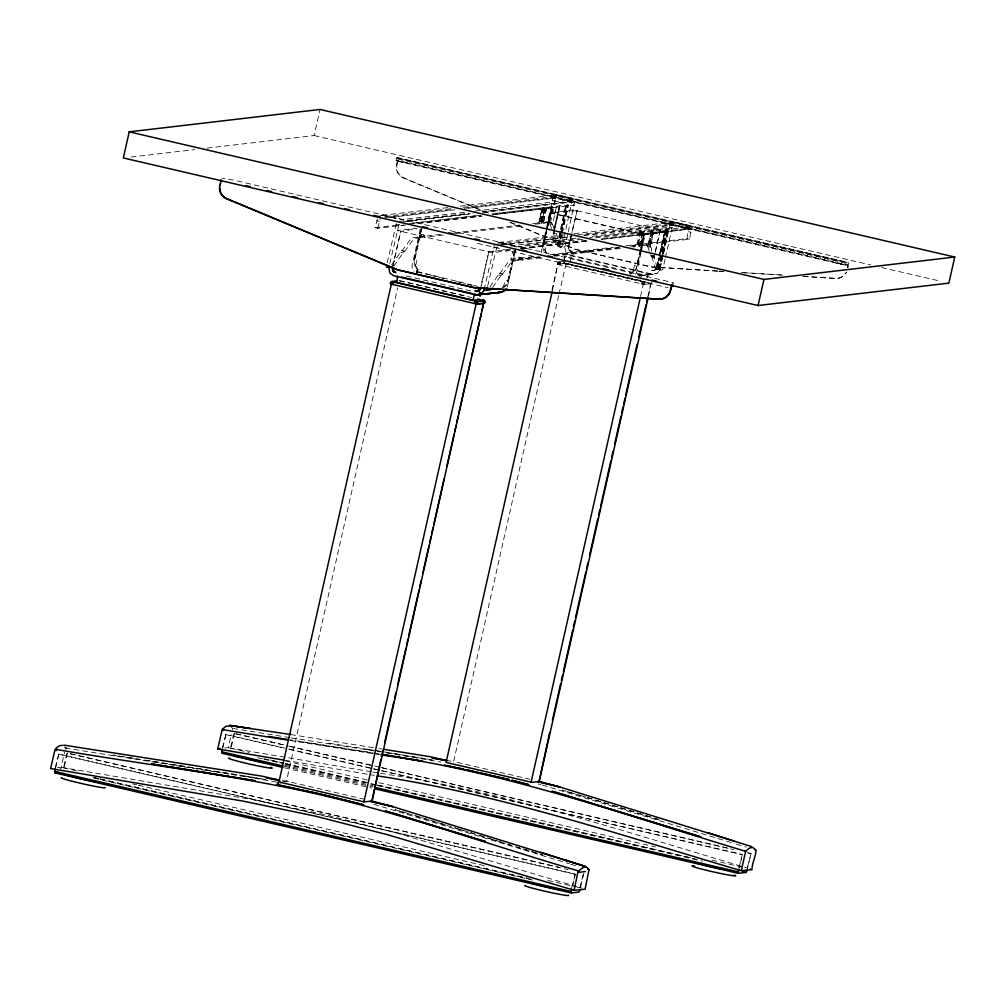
<?xml version="1.0" encoding="UTF-8"?>
<svg xmlns="http://www.w3.org/2000/svg" width="1005" height="1005" viewBox="0 0 1005 1005"><rect width="100%" height="100%" fill="white"/><g stroke="black" fill="none" stroke-linecap="round" stroke-linejoin="round"><path stroke-width="0.75" stroke-dasharray="5 3.75" d="M651.742 251.187C651.843 242.18 643.816 246.388 638.439 245.421L638.087 243.223L640.926 230.585M641.077 246.037C642.245 242.808 636.542 242.192 636.693 245.622L632.07 246.175M568.265 231.904L574.508 202.558L574.521 201.716L570.714 201.867L570.011 200.987L570.614 198.324L573.403 199.505L574.194 201.754M663.262 254.855L659.695 270.232L657.031 273.398L652.32 274.164L569.144 254.755L565.84 252.205L564.86 247.016L557.8 245.936L553.629 232.544L553.177 233.198L555.815 233.813M665.034 259.277L662.672 269.755C655.436 272.619 656.705 261.074 654.041 257.732L654.18 256.162M556.368 233.424L559.886 245.383A68.34 9.384 -76.9 0 0 561.129 247.205L564.86 247.016L567.938 233.374M656.315 269.327A68.34 9.384 -76.9 0 1 655.072 267.518L651.454 255.283L650.989 255.948L653.903 256.024L651.265 255.408M644.532 282.606L644.268 284.39L644.243 282.568M552.461 290.42L558.089 262.493M543.441 207.809L540.627 222.683L547.826 221.829L553.064 196.779L555.501 197.96L553.742 207.633L493.003 214.769M562.222 246.401L571.82 201.741L482.727 212.193M665.373 257.783L672.119 227.846L672.32 225.296L669.895 223.889L663.602 253.335M626.165 245.722L686.905 238.6L688.651 229.002L601.091 239.177M630.361 246.162L689.543 239.215L691.327 228.914L688.626 228.901L691.302 229.705L688.651 229.002L691.327 228.914L601.467 239.466M574.508 202.558L574.521 201.716L571.845 201.842L574.508 202.558L571.82 201.741M570.966 250.886L570.425 251.413L569.571 249.893L569.433 250.886L568.315 247.82L577.084 210.673L568.252 248.348L569.433 250.886L572.348 251.878L569.571 249.893L569.006 246.501M560.024 264.893L558.303 264.453L558.918 262.091L642.12 281.488L647.647 281.651M403.47 162.622L396.108 160.461L397.377 161.076L396.636 164.858A11.394 11.269 83.3 0 0 403.344 177.948L488.342 213.336M396.045 160.549L396.648 157.886L397.867 157.659L397.025 164.82A11.394 11.269 83.3 0 0 403.746 177.898L488.744 213.299M847.617 267.694L847.818 265.081L397.264 160.323M848.006 267.644L848.421 262.418L397.867 157.659M558.303 264.453L557.612 264.189L558.365 261.89L560.501 262.204M560.35 262.468L559.798 264.843L641.366 283.799L644.569 284.402L644.808 281.99M557.247 244.768L560.162 231.075M560.489 229.555L565.664 205.196M657.71 268.134L666.114 228.55M557.511 245.421L566.129 205.146M657.961 268.775L666.591 228.499M640.813 249.504L636.077 269.742L629.519 273.285L632.861 272.255L634.582 265.169L637.446 265.835L644.218 234.542L637.107 265.961M502.098 287.505L507.136 284.227L514.56 251.212M557.8 245.936L561.104 230.798M561.431 229.291L566.707 205.07M658.262 269.29L667.169 228.424M558.88 246.728L561.506 234.781M561.833 233.286L568.064 204.92M662.609 255.157L659.33 270.081L656.315 269.34L662.672 269.755M662.948 253.662L668.513 228.273L672.119 227.846L669.481 227.231L589.181 236.665M57.549 767.581L61.23 767.305L64.546 752.23M224.655 747.971L228.323 747.695L231.313 734.127M481.219 286.161L488.832 251.828L480.83 286.186M558.139 246.326L560.828 234.09M561.167 232.557L567.222 205.007M561.519 247.343L558.491 246.589L567.662 204.957L492.362 213.801M559.295 246.74L561.933 234.781M562.26 233.286L568.516 204.857M655.134 270.37L651.692 270.332L655.134 270.37L656.416 268.85L658.878 258.034M664.82 231.163L659.205 256.539L665.084 231.137L641.617 233.939M658.589 269.679L667.684 228.374M658.953 269.943L661.566 258.059M661.893 256.564L668.111 228.323L589.948 237.494M659.757 270.094L663.049 255.144M663.375 253.649L668.966 228.223M507.839 281.136L514.887 249.717M532.7 223.613L538.868 222.884L542.788 207.884M535.338 224.215L541.507 223.499L545.426 208.5M556.368 207.206L552.511 224.416L553.918 228.449M553.177 233.198L559.295 205.937M554.597 229.869L553.592 234.379L556.23 234.994M554.936 228.374L559.999 205.862M651.554 229.341L647.685 246.539L650.989 255.948M654.192 229.957L650.323 247.155L647.685 246.539L646.052 244.592L638.439 245.421M660.448 229.215L654.041 257.732L651.403 257.117M55.225 767.594L58.805 754.026L575.287 874.111L572.247 887.603M55.765 767.531L58.805 754.026M66.92 753.084L63.529 767.807L60.187 768.699M67.461 753.021L63.328 770.333M207.093 148.124L314.138 135.562L320.017 109.457M222.319 747.984L225.899 734.416L287.028 748.625M222.859 747.921L225.899 734.416M234.014 733.462L230.321 748.725M234.554 733.399L230.421 750.722M405.794 225.007L377.754 228.298L375.116 227.683L377.654 218.085M377.754 228.298L380.292 218.701M387.239 262.569L396.648 222.507M389.789 263.599L399.286 223.123M392.49 267.217L400.568 231.389L417.012 228.713M393.093 265.697L400.832 231.364M282.48 780.571L286.475 781.174L397.666 287.769M420.228 229.278L413.532 259.026A28.705 3.945 -76.9 0 1 412.1 264.943L412.1 268.297L414.073 271.614M421.987 227.921L414.211 262.431L417.188 272.619M416.723 273.046L418.005 269.642A3.568 0.704 82.9 0 1 417.779 269.579M417.05 273.121L417.841 269.629M484.046 289.792L494.46 245.245M487.701 285.923L497.098 245.861M540.024 256.765L513.555 259.868L510.917 259.252L512.475 252.33L515.113 252.946M515.1 251.149L507.663 284.164L504.02 287.304M538.868 222.884L542.235 207.947L538.868 222.884L541.507 223.499L544.911 208.55L541.507 223.499M545.15 208.525L542.072 222.18L539.409 221.603L542.512 207.909M544.007 207.734L540.627 222.683C544.145 225.158 550.778 219.404 552.511 224.416L549.873 223.801L547.826 221.829M546.645 208.349L543.265 223.286L546.079 208.412M549.898 212.608L645.084 234.743L668.413 232.004L573.227 209.869L549.898 212.608L542.863 243.851A28.705 3.945 -76.9 0 0 541.62 249.743L541.808 253.072M576.82 210.711L550.212 212.872L542.436 247.381L545.087 253.888M548.63 221.992L552.059 206.791M552.486 206.741L542.951 247.318L547.223 253.75M464.335 208.286L554.107 197.746L554.697 195.083L569.295 198.475L571.305 199.756L572.096 202.005L569.395 202.018L568.692 201.138L552.876 197.52L555.514 198.048L464.875 208.6M549.308 222.645L553.34 206.641M555.426 197.596L556.029 194.932L556.795 194.844L571.393 198.236L570.79 200.899L571.493 201.779M550.464 222.444L553.843 207.507M554.446 228.21L559.471 205.924M554.634 228.097L559.634 205.899M553.705 233.449L559.798 205.887M568.692 201.138L569.295 198.475M551.984 290.206L557.838 264.24M564.081 259.491L564.772 256.426L571.518 255.911L646.152 273.222L648.351 273.863L646.981 279.968M564.22 261.237L564.772 256.426M558.642 295.646L453.632 761.564L529.698 779.202M558.981 294.113L566.581 261.865M565.225 261.639C563.026 264.039 569.257 265.27 568.026 262.179M570.136 262.029L571.518 255.911M641.554 230.509L638.464 244.215L641.102 244.818L644.192 231.125M640.085 230.685L636.693 245.622L639.331 246.238L642.698 231.301L639.331 246.238L633.163 246.966M639.331 246.238L642.961 231.276M643.564 231.2L640.725 243.838L639.884 244.919L637.245 244.316M640.286 249.604L635.889 269.114L630.474 274.403M640.625 248.109L643.665 234.605L550.212 212.872M641.152 248.009L644.18 234.542M641.052 252.594L636.806 271.865L634.909 275.32L657.031 273.398M641.391 251.099L645.084 234.743M648.275 245.195L651.667 230.246M640.574 278.963L641.605 274.39L648.351 273.863M652.509 230.145L649.079 245.346L645.637 244.579M652.949 230.095L649.444 245.609L646.805 244.994M649.77 245.999L653.363 230.045M650.059 246.514L653.79 229.994M640.562 296.437L643.313 284.214M646.843 278.234L647.873 273.662M655.147 252.443L660.373 229.228M647.773 297.078L650.876 283.322L649.18 282.882M648.602 295.759L650.876 283.322M652.006 281.827L651.604 283.586L644.569 284.402M657.006 266.966L655.046 269.755L656.416 268.85L653.099 270.659L655.046 269.755L656.881 266.991L659.569 255.056M659.908 253.574L664.946 231.2M656.893 266.991L659.029 258.009M583.654 235.145L670.913 224.906L671.503 222.243L686.101 225.635L688.124 226.929L688.902 229.203L669.682 224.68L669.895 223.889L577.712 234.718M685.498 228.298L686.101 225.635M686.83 228.148L687.42 225.484L688.199 225.384L690.221 226.678L691.013 228.952L687.52 229.04L686.83 228.148L688.299 228.939M571.707 887.666L575.287 874.111M583.063 874.664L579.722 888.42M583.943 873.094L579.81 890.417M738.813 868.056L742.394 854.501L739.353 867.993M746.916 870.807L751.049 853.484L747.117 868.27M416.447 272.983L417.389 269.516L415.731 267.983L415.568 265.747A28.705 3.945 -76.9 0 0 416.987 259.83L414.223 259.19L421.12 229.479M551.682 206.842L548.24 221.841L550.878 222.457M648.69 245.207L652.132 230.195M414.286 259.177L421.434 227.997L413.683 262.493L416.02 266.614L415.09 265.596M543.554 244.014L550.727 212.821L543.554 244.014L546.318 244.655A28.705 3.945 -76.9 0 0 545.087 250.547L546.506 253.725M507.286 287.066L515.753 249.918L492.412 252.657L397.239 230.534L415.907 228.336M558.918 262.77L558.855 264.616L559.798 262.996M632.384 271.84L633.828 271.224M659.695 270.232L660.411 267.518M568.252 248.348L568.742 246.539M391.649 264.88L401.699 250.371L404.513 251.577L401.699 250.371M393.734 266.111A68.34 9.384 -76.9 0 0 394.865 264.755L404.337 250.986M490.051 286.89L499.523 273.109L502.337 274.315L499.523 273.109M492.689 287.493L502.161 273.724M65.212 749.215L66.669 747.707L65.287 748.009A179.769 24.673 -76.9 0 0 64.132 746.464M539.409 221.603L542.072 222.18M639.871 244.956L640.348 244.14M671.792 284.666L673.903 282.807L233.261 180.008L222.143 178.287M232.318 729.605L233.034 728.462M503.191 287.48L505.251 280.357L508.103 281.011M396.648 157.886L837.303 260.684L848.421 262.418M401.874 250.961L410.844 238.901A68.34 9.384 -76.9 0 1 412.339 237.796L419.99 236.841A8.97 1.231 -76.9 0 1 421.736 236.627L441.773 234.278M404.513 251.577L412.352 240.861A68.34 9.384 -76.9 0 1 415.429 238.298L422.615 237.456A8.97 1.231 -76.9 0 1 424.374 237.243L444.411 234.894M499.699 273.699L507.538 262.996A68.34 9.384 -76.9 0 1 510.603 260.421L517.801 259.579A8.97 1.231 -76.9 0 1 519.56 259.378L539.597 257.029M502.337 274.315L511.294 262.255A68.34 9.384 -76.9 0 1 512.789 261.149L520.439 260.195A8.97 1.231 -76.9 0 1 522.198 259.994L543.768 257.456M570.011 200.987L570.79 200.899L554.835 197.658L553.655 195.196L551.971 196.905L554.408 198.086L556.205 197.508L556.795 194.844L552.335 195.347L550.652 197.055L553.089 198.236L554.107 197.746M671.993 225.145L673.011 224.655L687.596 228.047L688.199 225.384L673.614 221.992L669.154 222.494L667.471 224.178L669.895 225.384L670.913 224.906M542.901 221.1L539.886 220.786L543.165 221.326M641.341 283.799L642.421 284.051M639.13 275.948L652.32 274.164L638.853 275.873M131.077 157.044L194.681 149.582M382.088 215.334L447.916 207.62M460.303 206.163L554.697 195.083M385.053 216.49L452.363 208.588M463.205 207.319L553.064 196.779L555.514 198.136M384.815 217.62L452.916 209.618M389.714 217.419L454.662 209.794M464.524 212.281L401.07 219.731L399.06 218.462M475.352 211.012L571.305 199.756L569.194 201.465L482.526 211.628M398.96 221.439L468.606 213.261M406.899 221.1L470.478 213.638M403.407 221.804L473.054 213.625M483.882 212.357L574.521 201.716M399.525 224.693L395.668 225.145L398.307 225.761M409.399 223.537L480.578 215.183M375.116 227.683L400.04 224.756M412.502 223.298L479.473 215.434M491.922 213.977L551.117 207.03L553.742 207.633M401.259 225.409L403.847 225.107M426.861 222.406L481.269 216.025M492.149 214.743L574.307 205.108L571.669 204.492M418.256 223.537L482.111 216.05M454.097 232.833L521.922 224.869M455.202 233.625L523.015 225.673M498.92 242.481L563.918 234.856M574.006 233.688L671.503 222.243M497.236 244.165L565.325 236.162M500.088 244.956L571.858 236.527M501.206 245.182L571.606 236.929M584.005 235.472L672.32 225.296M498.003 247.356L493.493 247.896L496.131 248.499M510.025 245.949L576.845 238.11M514.912 246.3L516.155 246.15M524.685 245.157L579.483 238.725M582.887 239.278L517.889 246.903L515.866 245.609M595.261 237.821L688.124 226.929L686.013 228.625L600.889 238.612M520.414 248.059L586.958 240.245M488.958 251.853L510.728 249.303M520.615 248.624L587.159 240.811M521.771 248.825L586.769 241.187M510.917 259.252L535.841 256.325M549.848 254.68L613.703 247.192M554.044 255.119L619.457 247.431M553.466 255.396L621.278 247.431M554.559 256.187L620.826 248.411M564.684 261.112L558.918 262.091M557.612 264.189L565.325 263.448M644.356 284.352L651.441 283.473M836.713 263.348L847.818 265.081M282.794 781.35L288.422 781.589L363.609 799.076M640.147 275.81L653.25 274.315M379.991 215.585L384.463 215.07M497.601 242.632L501.269 242.218M65.287 748.009L159.481 763.034M717.821 271.061L651.617 266.915L575.513 249.265L510.352 222.293M719.366 271.149L724.027 271.438M741.125 272.506L783.083 275.106M803.297 276.35L835.934 278.372A11.394 11.269 83.3 0 0 846.7 272.066M717.419 271.099L651.227 266.966L575.111 249.303L509.95 222.344M718.977 271.199L723.638 271.488M743.838 272.744L782.694 275.144M802.895 276.4L835.532 278.423A11.394 11.269 83.3 0 0 846.298 272.116M641.265 280.634L563.39 262.556M643.564 281.488L644.255 281.588M642.748 284.113L643.476 282.43L644.934 282.669M228.323 747.695L371.398 771.777M61.23 767.305L252.845 799.691L325.997 814.879L398.395 833.534L582.071 888.194M328.798 743.172L373.182 750.195M374.702 750.446L380.832 751.413M302.455 741.816L379.802 754.052L290.194 739.843M145.474 760.232L238.198 774.968L113.314 755.107L137.798 759.001M161.014 763.285L167.194 764.252M168.739 764.491L174.908 765.471M176.453 765.71L182.634 766.677M184.179 766.916L214.856 771.79M290.696 734.529L374.3 747.808M378.885 748.549L381.95 749.027M448.18 760.71L451.132 761.174M383.885 751.891L430.856 759.692M289.679 737.582L233.838 728.612M291.211 737.833L375.857 751.2M289.993 740.522L379.224 754.617M366.762 749.152L376.611 750.735M378.018 750.961L432.351 759.943M377.377 751.451L380.43 751.941M386.523 752.908L440.919 762.066M216.377 772.041L222.482 773.021M224.002 773.26L230.107 774.239M231.627 774.478L252.971 777.908M284.679 760.232L374.363 775.37M372.918 772.041L378.986 773.084M380.506 773.335C505.942 791.902 626.567 832.19 747.707 868.144M254.453 778.172L276.802 782.217M669.682 224.68L672.32 225.195L669.569 223.927L671.252 222.256L672.42 224.718M566.003 263.574L567.348 263.85M399.286 280.835L471.546 297.53M641.605 274.39L565.25 256.639M399.626 280.659L467.551 296.425M286.475 781.174L288.422 781.589M651.529 256.2L654.167 256.803M314.138 135.562L870.87 264.993M881.573 267.481L941.22 281.35M401.045 158.803L847.265 262.544M398.081 159.154L848.635 263.913M396.108 160.461L846.662 265.207M397.377 161.076L847.931 265.822M552.675 200.096L555.313 200.711M688.463 231.678L691.101 232.281M686.905 238.6L689.543 239.215M548.981 222.256L551.619 222.871M638.338 243.461L640.976 244.064M539.886 220.786L542.524 221.402M383.144 215.221L397.741 218.613L399.739 219.881M499.95 242.381L514.547 245.773L516.57 247.054L499.171 242.469M382.365 215.309L396.962 218.701L398.972 219.982M567.637 263.926L649.406 282.933M477.589 243.424L668.111 287.719M376.674 220.761L379.312 221.364M421.384 234.441L424.01 235.057M519.196 257.18L521.834 257.795M421.736 236.627L424.374 237.243M519.56 259.378L522.198 259.994M419.99 236.841L422.615 237.456M517.801 259.579L520.439 260.195M400.895 252.293L403.533 252.908M498.719 275.043L501.357 275.659M406.296 275.935L472.928 291.425M236.087 733.763L288.033 745.836M289.566 746.187L379.727 767.154M381.247 767.506L731.175 848.861M747.984 852.768L751.049 853.484M235.547 733.826L287.493 745.898M289.025 746.263L373.069 765.797M382.239 767.933L733.7 849.64M747.444 852.843L750.509 853.547M288.548 748.989L742.394 854.501M225.359 734.479L283.423 747.984M289.541 749.403L372.051 768.586M373.584 768.938L379.702 770.37M381.222 770.722L741.853 854.564M230.622 748.197L248.964 752.456M285.634 760.986L369.677 780.521M378.847 782.656L655.423 846.964M711.967 860.104L742.532 867.215M270.157 759.956L283.913 763.159M285.433 763.511L369.476 783.058M378.646 785.181L693.425 858.37M263.913 758.725L283.787 763.335M285.307 763.7L369.35 783.234M370.883 783.586L375.468 784.654M377.001 785.018L697.885 859.614M257.87 757.783L262.456 758.85M263.988 759.202L283.85 763.825M285.382 764.177L364.84 782.656M370.945 784.076L375.531 785.144M377.063 785.495L702.545 861.172M284.516 765.157L368.559 784.691M370.091 785.043L373.144 785.759M284.352 766.312L368.395 785.86M369.915 786.212L372.981 786.915M284.553 767.82L371.662 788.071M70.513 753.725L559.496 867.416M69.973 753.788L568.127 869.601M58.265 754.089L574.747 874.174M63.529 767.807L78.805 771.363M132.283 783.799L136.868 784.855M138.401 785.219L486.797 866.222M547.926 880.43L575.425 886.825M576.958 887.176L580.011 887.892M93.892 777.443L98.477 778.511M99.998 778.862L527.864 878.332M93.767 777.619L98.352 778.687M99.872 779.051L532.323 879.589M93.829 778.109L532.386 880.066M558.491 246.589L561.129 247.205M417.138 271.978L429.261 274.943M430.768 275.307L445.931 279.013M456.534 281.601L465.629 283.825M467.149 284.201L471.697 285.307M538.002 783.9L540.878 784.603M417.075 271.488L471.961 284.993M473.493 285.357L478.066 286.488M649.946 283.058L650.8 283.284M560.174 263.096L557.963 262.443M574.559 793.649L562.385 790.181L585.789 797.053M542.336 785.018L734.894 843.672M407.465 813.259L394.952 809.691L448.532 825.846M373.785 804.214L569.27 863.747M736.376 844.137L746.351 847.165M570.702 864.174L577.825 866.335M454.511 827.68L457.501 828.597M578.93 794.993L626.09 809.44M414.5 815.419L420.128 817.153M495.754 840.469L501.533 842.253M507.324 844.037L542.612 854.916L518.894 847.604M587.247 797.48L609.482 804.339M612.447 805.256L658.413 819.464M421.61 817.605L445.341 824.929M446.823 825.381L469.059 832.241M470.541 832.693L492.789 839.552M629.03 810.357L661.391 820.381M458.996 829.05L464.988 830.909M470.981 832.768L473.983 833.698M479.975 835.557L490.478 838.811M491.973 839.276L509.962 844.866M570.614 198.324L572.624 199.593L573.428 201.854M687.42 225.484L689.443 226.766L690.234 229.052M231.125 726.866L232.482 728.336M417.753 269.353L415.542 266.086L416.648 268.963M552.335 195.347L553.504 197.809M669.154 222.494L670.322 224.969M549.873 223.801L552.235 230.522M643.79 281.827L643.891 282.518M642.27 282.179L641.981 283.95L642.27 282.179M672.835 222.092L672.232 224.756L671.227 225.233L668.79 224.027L670.473 222.344L671.642 224.819L673.011 224.655L673.614 221.992L672.835 222.092M554.433 195.108L552.75 196.817L555.187 197.998L554.433 195.108M572.624 199.593L570.513 201.302L573.403 199.505L572.624 199.593M689.443 226.766L687.332 228.462L690.221 226.678L689.443 226.766M252.82 777.305L239.743 775.207L265.609 779.616L252.82 777.305M555.501 197.96L552.964 197.156L555.514 198.048M672.32 225.107L669.77 224.278L672.32 225.195"/><path stroke-width="1.5" d="M754.893 849.753C758.411 849.627 751.614 864.451 752.18 867.905M480.428 289.503L480.491 287.681L478.531 290.483L476.621 291.375L479.033 291.035L480.893 287.644M474.197 303.422L477.362 304.038L484.41 303.209L484.649 301.374M484.523 301.312L484.473 303.183L484.837 301.45L483.983 301.148M392.49 267.217L394.023 272.129L393.068 270.609L395.832 272.594L392.905 271.187L392.327 268.473M579.81 890.417L578.893 892.051L571.292 892.942L54.81 772.87L55.011 768.85M283.033 767.468L221.904 753.26L222.118 749.24M479.699 299.49L483.292 300.972M571.292 892.942L571.506 888.923M746.916 870.807L745.999 872.441L738.399 873.332L738.6 869.312M56.029 750.735L56.519 748.901L55.262 749.14L57.222 747.28L59.697 745.66L62.373 745.396M129.205 131.843L123.326 157.948L758.059 305.52L948.871 283.121L954.75 257.029L320.017 109.457L129.205 131.843L763.938 279.415L954.75 257.029M220.12 185.573L220.547 183.664M483.707 302.945L371.963 801.148L363.923 801.827L278.423 781.852L277.192 784.717L326.261 795.407L363.697 804.829L314.942 792.782L277.192 784.717L278.913 782.066L391.749 282.392M392.729 282.644C392.792 287.468 386.548 280.583 393.458 283.536M475.252 303.673L475.428 301.864L474.385 303.472L392.616 284.465L393.005 282.719L391.209 282.229L390.656 283.862M477.601 298.937L479.812 299.591L473.066 300.118L396.711 282.38L397.603 276.048M473.066 300.118L474.435 294.013L475.478 294.151M363.923 801.827L476.144 303.837M477.362 304.038L477.651 301.613L391.196 281.513L396.849 280.847M480.013 296.324L480.704 293.272M483.707 290.897L484.41 288.171L483.707 290.897L480.93 294.076L475.842 294.867L393.633 275.759L389.752 272.87L388.872 267.669L386.234 267.054M380.769 759.705L371.963 801.148M381.46 756.639L382.842 750.534M384.563 742.896L393.86 701.653M394.55 698.601L395.92 692.483M397.641 684.845L405.907 648.187M406.598 645.122L407.967 639.017M408.658 635.964L418.985 590.136M419.675 587.083L421.057 580.965M422.778 573.327L428.972 545.828M429.663 542.775L431.032 536.67M431.723 533.617L433.105 527.499M433.796 524.447L444.122 478.619M446.873 466.395L454.097 434.323M454.788 431.258L456.17 425.153M456.86 422.1L458.23 415.982M458.921 412.929L470.277 362.516M471.998 354.878L479.234 322.806M479.925 319.753L481.295 313.635M481.985 310.583L483.367 304.477M484.046 289.792L486.684 290.407L487.362 287.417M648.263 297.279L539.132 781.538L532.122 782.355L446.082 762.443L552.109 291.94M531.092 782.217L640.223 297.957M549.66 732.444L539.132 781.538M552.411 720.221L560.677 683.551M561.368 680.498L562.75 674.393M563.428 671.34L572.724 630.085M573.415 627.032L574.797 620.927M575.476 617.874L585.815 572.046M586.493 568.981L587.875 562.875M589.596 555.237L597.862 518.58M598.553 515.515L599.922 509.409M600.613 506.357L610.94 460.529M611.63 457.476L613 451.358M614.733 443.72L620.927 416.221M621.618 413.168L622.987 407.063M623.678 404.01L625.06 397.892M625.738 394.839L637.107 344.426M638.828 336.788L646.052 304.716M646.743 301.651L647.434 298.598M758.059 305.52L763.938 279.415M475.604 303.736L476.383 302.065L477.3 302.216L477.237 304.025L477.501 302.241M587.799 869.363L588.716 869.576L588.742 870.933L585.098 889.211L574.131 890.267L387.729 834.778L315.344 816.135L242.18 800.947L50.602 768.549L54.785 750.434L56.293 749.441C144.268 764.755 233.248 774.667 320.319 794.792C407.364 815.156 491.633 845.519 577.36 870.594L578.729 870.833L583.315 867.39L585.99 867.139A179.769 24.673 -76.9 0 1 588.905 869.74L587.812 868.873L588.905 869.74M283.159 759.981L217.708 748.939L221.879 730.823L223.625 729.291L222.268 729.58A179.769 24.673 -76.9 0 1 226.54 726.125L230.183 726.125M574.131 890.267L578.151 870.77M377.403 775.885C501.206 794.641 620.148 834.992 739.843 870.28L741.225 870.657L745.409 852.542L744.768 850.444L745.886 851.323A179.769 24.673 -76.9 0 1 750.157 847.868L752.871 847.491L755.936 850.042M221.238 179.908L219.718 185.624A11.394 11.269 83.3 0 0 226.439 198.701L397.314 269.817L473.405 287.556L659.016 299.138A11.394 11.269 83.3 0 0 670.674 290.332L671.642 286.513L673.3 285.458L672.709 285.206M671.792 284.666L670.272 290.37A11.394 11.269 83.3 0 1 658.627 299.189L474.31 287.719M477.061 302.191L476.533 303.925L476.621 301.45M221.087 181.767L221.552 180.95M577.36 870.594L578.729 870.833L579.043 872.302L585.5 871.549M506.784 288.448L505.163 290.558L501.759 292.204L476.847 295.018M492.111 288.234L491.558 288.85A68.34 9.384 -76.9 0 1 490.063 289.955L486.684 290.407M478.531 290.483L475.177 291.048L478.531 290.483L480.93 294.076M498.97 291.978L501.759 292.204L475.842 294.867L500.503 292.329M476.621 291.375L479.033 291.035M477.651 301.613L484.724 300.771L482.727 300.194M477.187 303.975L484.41 303.209M220.271 748.486L217.708 748.939M54.81 772.87L57.85 772.506M392.616 284.465L391.146 284.063M222.268 729.58L288.46 740.27M477.099 301.211L475.101 300.834M63.755 745.094L262.255 776.187L279.453 780.244M230.597 725.459L250.082 728.499L229.492 725.409L290.696 734.529M383.483 749.278L429.411 756.564L446.999 760.571M436.371 758.838L446.697 760.484M268.762 736.439L288.674 739.617M382.98 754.592L422.628 761.187L382.88 754.554M380.744 754.868C505.565 771.815 624.381 814.867 744.466 850.971L745.886 851.323M266.262 777.983L279.541 780.094M431.949 758.134L437.941 759.19M440.944 759.705L446.949 760.76M270.634 778.825L279.403 780.433M741.225 870.657L752.192 869.601L750.635 869.011M444.285 765.106L509.309 779.629L466.044 769.579M446.22 765.483L463.531 769.039M578.302 872.152L579.043 872.302M245.672 185.598L250.258 186.654M267.054 190.561L271.639 191.628M293.02 196.603L297.606 197.671M318.987 202.633L323.56 203.701M344.954 208.676L349.526 209.744M373.973 215.422L380.078 216.841M422.841 226.778L427.427 227.846M448.808 232.821L453.381 233.889M474.775 238.863L479.347 239.919M522.11 249.868L526.695 250.936M548.077 255.898L552.662 256.966M603.063 268.687L609.168 270.106M651.931 280.043L656.516 281.111M672.044 285.282L673.25 285.571M473.795 287.505L397.704 269.78L226.841 198.663A11.394 11.269 83.3 0 1 219.844 188.211M401.322 277.053L424.035 282.33M427.062 283.033L454.323 289.377M457.35 290.081L472.488 293.598M742.934 871.737L745.999 872.441M221.703 751.753L282.82 765.961M374.501 787.279L738.185 871.825M374.714 788.787L738.399 873.332M54.597 771.363L571.091 891.448M278.913 782.066L281.312 782.669M482.702 299.942L484.171 300.382M540.225 781.714L559.898 787.041L537.914 781.676L558.579 786.601L751.74 846.625M373.119 801.362L392.767 806.676L370.405 801.337L391.435 806.211L585.777 866.637L540.602 852.215M567.059 860.682L565.715 860.293L584.91 866.26M733.6 840.921L734.215 841.11L707.696 832.605M484.171 300.57L484.347 301.249M392.679 268.348L393.231 271.564M734.24 875.053A22.512 1.106 12.7 0 1 712.57 871.724A22.512 1.106 12.7 0 1 694.568 866.021M723.613 869.526A22.512 1.106 12.7 0 1 715.786 867.855M714.643 867.604A22.512 1.106 12.7 0 1 702.759 864.74M698.274 863.534A22.512 1.106 12.7 0 1 696.339 862.968M694.606 862.403A22.512 1.106 12.7 0 1 693.249 861.863M270.772 767.305A22.512 1.106 12.7 0 1 250.948 764.39A22.512 1.106 12.7 0 1 229.617 758.109M265.584 762.82A22.512 1.106 12.7 0 1 262.971 762.33M260.144 761.765A22.512 1.106 12.7 0 1 257.531 761.237M254.579 760.597A22.512 1.106 12.7 0 1 241.929 757.657M239.291 756.991A22.512 1.106 12.7 0 1 237.08 756.413M234.806 755.785A22.512 1.106 12.7 0 1 232.871 755.22M231.137 754.655A22.512 1.106 12.7 0 1 229.781 754.114M562.059 890.229A22.512 1.106 12.7 0 1 560.036 889.852M558.968 889.639A22.512 1.106 12.7 0 1 556.544 889.161M554.069 888.659A22.512 1.106 12.7 0 1 542.198 885.995M541.105 885.732A22.512 1.106 12.7 0 1 531.356 883.219M568.29 895.166A22.512 1.106 12.7 0 1 546.456 891.586A22.512 1.106 12.7 0 1 525.175 885.455M101.291 782.933A22.512 1.106 12.7 0 1 98.591 782.468M95.5 781.89A22.512 1.106 12.7 0 1 93.076 781.413M90.601 780.898A22.512 1.106 12.7 0 1 71.933 776.563M69.835 776.011A22.512 1.106 12.7 0 1 67.888 775.471M65.589 774.792A22.512 1.106 12.7 0 1 63.83 774.227M104.822 787.405A22.512 1.106 12.7 0 1 82.988 783.837A22.512 1.106 12.7 0 1 61.707 777.694M189.568 769.943L151.579 763.976L255.182 780.747L189.568 769.943M517.525 781.714L511.796 780.257L528.894 784.704L517.525 781.714M564.483 794.829L551.971 791.262L701.075 836.951L564.483 794.829M397.377 814.439L385.216 810.972L485.641 841.637L397.377 814.439"/></g></svg>
